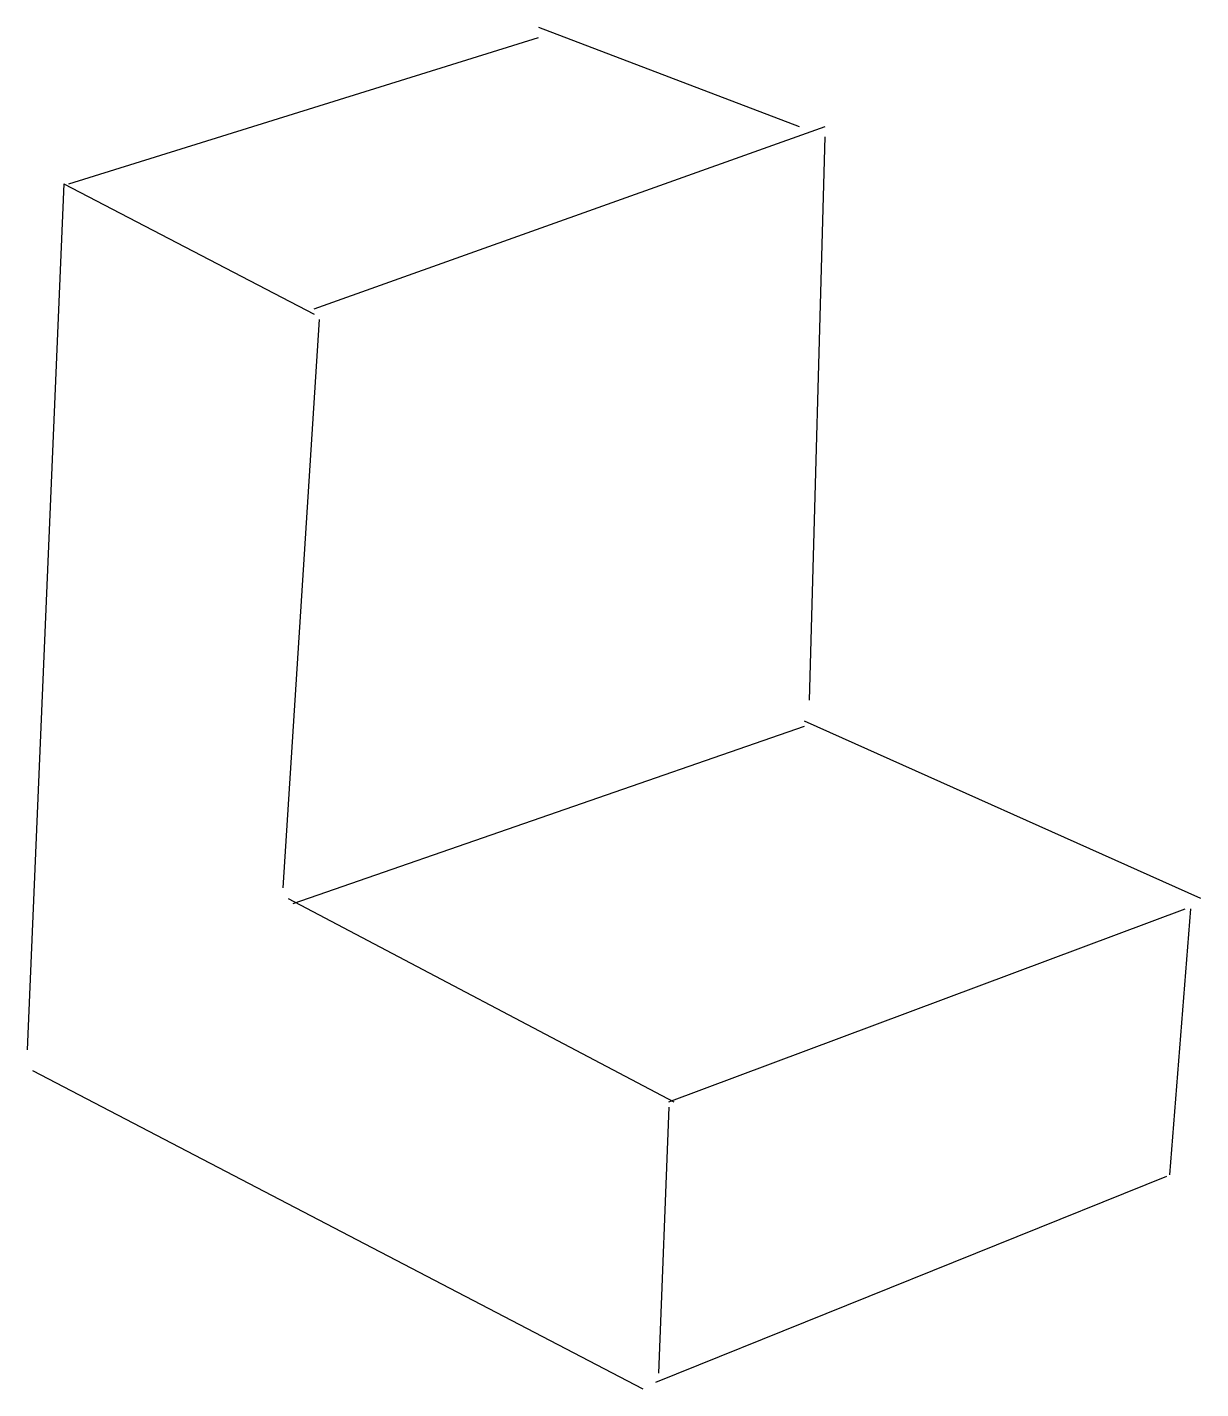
# Model space of a CAD drawing. Header units: metres. Extents: x -67 to 158, y -100 to 162.
import ezdxf

# ---------------------------------------------------------------- set-up
doc = ezdxf.new("R2010")
doc.units = ezdxf.units.M

msp = doc.modelspace()

# ---------------------------------------------------------------- linework, layer by layer
at = {"color": 0}
for p, q in [((-59, 131.5), (31, 159.5)), ((31, 161.5), (81, 142.5)), ((-12, 107.5), (86, 142.5)), ((83, 32.5), (86, 140.5)), ((-60, 131.5), (-67, -34.5)), ((-60, 131.5), (-12, 106.5)), ((-11, 105.5), (-18, -3.5)), ((-16, -6.5), (82, 27.5)), ((158, -5.5), (82, 28.5)), ((-17, -5.5), (57, -44.5)), ((56, -44.5), (155, -7.5)), ((156, -7.5), (152, -58.5)), ((-66, -38.5), (51, -99.5)), ((56, -45.5), (54, -96.5)), ((53.5, -98.25), (151.5, -58.75))]:
    msp.add_line(p, q, dxfattribs=at)

doc.saveas('drawing.dxf')
